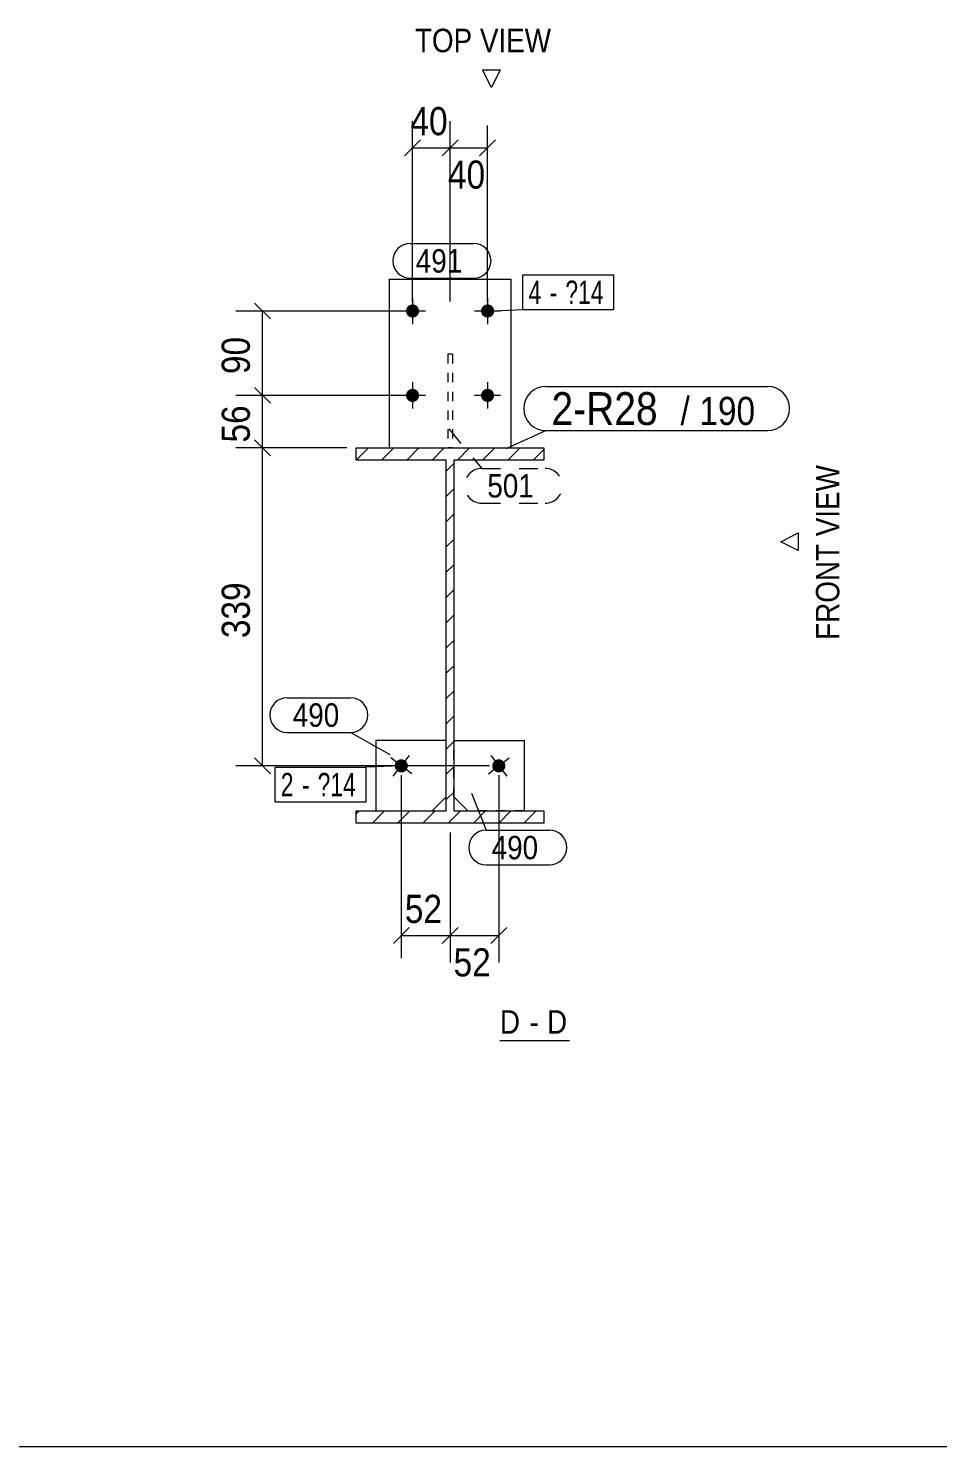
# Model space of a CAD drawing. Header units: millimetres. Extents: x 2 to 825, y 1 to 579.
# Drawn here: x 405.9 to 502.9, y 5 to 156.2 of the extents above; entities that cross this region are included whole.
import ezdxf

# ---------------------------------------------------------------- set-up
doc = ezdxf.new("R2010")
doc.units = ezdxf.units.MM
for name, pattern in [('XKITLINE00', [0]), ('XKITLINE01', [4, 1, -1, 1, -1]), ('XKITLINE02', [4, 2, -2])]:
    doc.linetypes.add(name, pattern=pattern)
for name, color, linetype, lineweight in [('Bolt', 3, 'Continuous', 0), ('BoltMark', 7, 'Continuous', 0), ('Dimensions', 7, 'Continuous', 0), ('DrawingSheet', 5, 'Continuous', 0), ('OtherObjectType', 7, 'Continuous', 0), ('Part', 2, 'Continuous', 0), ('PartMark', 7, 'Continuous', 0)]:
    doc.layers.add(name, color=color, linetype=linetype, lineweight=lineweight)
doc.styles.add('ARIAL', font='ARIAL.TTF')
doc.styles.add('ARIAL_NARROW', font='ARIALN.TTF')

# ---------------------------------------------------------------- blocks, each defined once
blk = doc.blocks.new('*A3')
at = {"layer": 'Part', "color": 7, "linetype": 'XKITLINE00', "lineweight": 0}
for p, q in [((440.88, 110.19), (442.18, 111.49)), ((443.58, 110.19), (444.88, 111.49)), ((446.27, 110.19), (447.57, 111.49)), ((448.97, 110.19), (450.27, 111.49)), ((451.66, 110.19), (452.96, 111.49)), ((454.35, 110.19), (455.65, 111.49)), ((457.05, 110.19), (458.35, 111.49)), ((459.74, 110.19), (460.88, 111.34)), ((440.88, 110.19), (440.88, 110.19)), ((450.48, 109.02), (451.28, 109.82)), ((450.48, 106.32), (451.28, 107.12)), ((450.48, 103.63), (451.28, 104.43)), ((450.48, 100.94), (451.28, 101.74)), ((450.48, 98.24), (451.28, 99.04)), ((450.48, 95.55), (451.28, 96.35)), ((450.48, 92.85), (451.28, 93.65)), ((450.48, 90.16), (451.28, 90.96)), ((450.48, 87.47), (451.28, 88.27)), ((450.48, 84.77), (451.28, 85.57)), ((450.48, 82.08), (451.28, 82.88)), ((450.48, 79.38), (451.28, 80.18)), ((450.48, 76.69), (451.28, 77.49)), ((450.48, 74), (451.28, 74.8)), ((440.88, 72.48), (441.2, 72.79)), ((442.6, 71.49), (443.9, 72.79)), ((445.29, 71.49), (446.59, 72.79)), ((447.98, 71.49), (449.28, 72.79)), ((450.68, 71.49), (451.98, 72.79)), ((453.37, 71.49), (454.67, 72.79)), ((456.07, 71.49), (457.37, 72.79)), ((458.76, 71.49), (460.06, 72.79))]:
    blk.add_line(p, q, dxfattribs=at)
blk = doc.blocks.new('*A123')
at = {"layer": 'Bolt'}
blk.add_hatch(color=3, dxfattribs=at).paths.add_polyline_path([(455.68, 78.17), (455.71, 78.19), (455.74, 78.2), (455.77, 78.22), (455.8, 78.23), (455.83, 78.25), (455.87, 78.26), (455.9, 78.27), (455.93, 78.28), (455.97, 78.28), (456, 78.29), (456.03, 78.29), (456.07, 78.29), (456.1, 78.29), (456.14, 78.29), (456.17, 78.29), (456.21, 78.28), (456.24, 78.28), (456.27, 78.27), (456.31, 78.26), (456.34, 78.25), (456.37, 78.23), (456.4, 78.22), (456.43, 78.2), (456.46, 78.19), (456.49, 78.17), (456.52, 78.15), (456.54, 78.12), (456.57, 78.1), (456.59, 78.08), (456.62, 78.05), (456.64, 78.02), (456.66, 78), (456.68, 77.97), (456.69, 77.94), (456.71, 77.91), (456.73, 77.88), (456.74, 77.85), (456.75, 77.81), (456.76, 77.78), (456.77, 77.75), (456.77, 77.71), (456.78, 77.68), (456.78, 77.64), (456.78, 77.61), (456.78, 77.58), (456.78, 77.54), (456.78, 77.51), (456.77, 77.47), (456.77, 77.44), (456.76, 77.41), (456.75, 77.37), (456.74, 77.34), (456.72, 77.31), (456.71, 77.28), (456.69, 77.25), (456.68, 77.22), (456.66, 77.19), (456.64, 77.16), (456.61, 77.14), (456.59, 77.11), (456.57, 77.09), (456.54, 77.06), (456.51, 77.04), (456.49, 77.02), (456.46, 77), (456.43, 76.98), (456.4, 76.97), (456.37, 76.95), (456.34, 76.94), (456.3, 76.93), (456.27, 76.92), (456.24, 76.91), (456.2, 76.9), (456.17, 76.9), (456.13, 76.9), (456.1, 76.89), (456.07, 76.89), (456.03, 76.9), (456, 76.9), (455.96, 76.9), (455.93, 76.91), (455.9, 76.92), (455.86, 76.93), (455.83, 76.94), (455.8, 76.96), (455.77, 76.97), (455.74, 76.99), (455.71, 77), (455.68, 77.02), (455.65, 77.04), (455.63, 77.07), (455.6, 77.09), (455.58, 77.11), (455.55, 77.14), (455.53, 77.16), (455.51, 77.19), (455.49, 77.22), (455.47, 77.25), (455.46, 77.28), (455.44, 77.31), (455.43, 77.34), (455.42, 77.38), (455.41, 77.41), (455.4, 77.44), (455.39, 77.48), (455.39, 77.51), (455.39, 77.54), (455.38, 77.58), (455.38, 77.61), (455.39, 77.65), (455.39, 77.68), (455.4, 77.72), (455.4, 77.75), (455.41, 77.78), (455.42, 77.82), (455.43, 77.85), (455.45, 77.88), (455.46, 77.91), (455.48, 77.94), (455.49, 77.97), (455.51, 78), (455.53, 78.03), (455.56, 78.05), (455.58, 78.08), (455.6, 78.1), (455.63, 78.13), (455.65, 78.15)], flags=17)
at = {"layer": 'Bolt', "color": 3, "linetype": 'XKITLINE00', "lineweight": 0}
for p, q in [((455.23, 78.7), (456.94, 76.49)), ((454.98, 76.74), (457.19, 78.45))]:
    blk.add_line(p, q, dxfattribs=at)
blk = doc.blocks.new('*A124')
at = {"layer": 'Bolt'}
blk.add_hatch(color=3, dxfattribs=at).paths.add_polyline_path([(445.23, 77.06), (445.2, 77.09), (445.18, 77.11), (445.16, 77.14), (445.13, 77.16), (445.11, 77.19), (445.09, 77.22), (445.08, 77.25), (445.06, 77.28), (445.05, 77.31), (445.03, 77.34), (445.02, 77.37), (445.01, 77.41), (445, 77.44), (445, 77.47), (444.99, 77.51), (444.99, 77.54), (444.98, 77.58), (444.98, 77.61), (444.99, 77.64), (444.99, 77.68), (444.99, 77.71), (445, 77.75), (445.01, 77.78), (445.02, 77.81), (445.03, 77.85), (445.04, 77.88), (445.06, 77.91), (445.07, 77.94), (445.09, 77.97), (445.11, 78), (445.13, 78.02), (445.15, 78.05), (445.18, 78.08), (445.2, 78.1), (445.23, 78.12), (445.25, 78.15), (445.28, 78.17), (445.31, 78.19), (445.34, 78.2), (445.37, 78.22), (445.4, 78.23), (445.43, 78.25), (445.46, 78.26), (445.5, 78.27), (445.53, 78.28), (445.56, 78.28), (445.6, 78.29), (445.63, 78.29), (445.67, 78.29), (445.7, 78.29), (445.73, 78.29), (445.77, 78.29), (445.8, 78.28), (445.84, 78.28), (445.87, 78.27), (445.9, 78.26), (445.94, 78.25), (445.97, 78.23), (446, 78.22), (446.03, 78.2), (446.06, 78.19), (446.09, 78.17), (446.11, 78.15), (446.14, 78.13), (446.17, 78.1), (446.19, 78.08), (446.21, 78.05), (446.24, 78.03), (446.26, 78), (446.28, 77.97), (446.29, 77.94), (446.31, 77.91), (446.32, 77.88), (446.34, 77.85), (446.35, 77.82), (446.36, 77.78), (446.37, 77.75), (446.37, 77.72), (446.38, 77.68), (446.38, 77.65), (446.38, 77.61), (446.38, 77.58), (446.38, 77.54), (446.38, 77.51), (446.37, 77.48), (446.37, 77.44), (446.36, 77.41), (446.35, 77.38), (446.34, 77.34), (446.33, 77.31), (446.31, 77.28), (446.29, 77.25), (446.28, 77.22), (446.26, 77.19), (446.24, 77.16), (446.22, 77.14), (446.19, 77.11), (446.17, 77.09), (446.14, 77.07), (446.12, 77.04), (446.09, 77.02), (446.06, 77), (446.03, 76.99), (446, 76.97), (445.97, 76.96), (445.94, 76.94), (445.91, 76.93), (445.87, 76.92), (445.84, 76.91), (445.81, 76.9), (445.77, 76.9), (445.74, 76.9), (445.7, 76.89), (445.67, 76.89), (445.63, 76.9), (445.6, 76.9), (445.57, 76.9), (445.53, 76.91), (445.5, 76.92), (445.47, 76.93), (445.43, 76.94), (445.4, 76.95), (445.37, 76.97), (445.34, 76.98), (445.31, 77), (445.28, 77.02), (445.25, 77.04)], flags=17)
at = {"layer": 'Bolt', "color": 3, "linetype": 'XKITLINE00', "lineweight": 0}
for p, q in [((444.83, 76.49), (446.54, 78.7)), ((446.79, 76.74), (444.58, 78.45))]:
    blk.add_line(p, q, dxfattribs=at)
blk = doc.blocks.new('*A125')
at = {"layer": 'Bolt'}
for points in [[(447.58, 126.06), (447.58, 126.03), (447.58, 125.99), (447.57, 125.96), (447.56, 125.92), (447.55, 125.89), (447.54, 125.86), (447.53, 125.83), (447.52, 125.8), (447.5, 125.76), (447.48, 125.73), (447.47, 125.71), (447.45, 125.68), (447.43, 125.65), (447.4, 125.62), (447.38, 125.6), (447.35, 125.58), (447.33, 125.55), (447.3, 125.53), (447.27, 125.51), (447.24, 125.49), (447.21, 125.48), (447.18, 125.46), (447.15, 125.45), (447.12, 125.44), (447.09, 125.42), (447.05, 125.42), (447.02, 125.41), (446.99, 125.4), (446.95, 125.4), (446.92, 125.4), (446.88, 125.39), (446.85, 125.4), (446.82, 125.4), (446.78, 125.4), (446.75, 125.41), (446.71, 125.42), (446.68, 125.42), (446.65, 125.44), (446.62, 125.45), (446.59, 125.46), (446.55, 125.48), (446.52, 125.49), (446.5, 125.51), (446.47, 125.53), (446.44, 125.55), (446.41, 125.58), (446.39, 125.6), (446.37, 125.62), (446.34, 125.65), (446.32, 125.68), (446.3, 125.71), (446.28, 125.73), (446.27, 125.76), (446.25, 125.8), (446.24, 125.83), (446.23, 125.86), (446.21, 125.89), (446.21, 125.92), (446.2, 125.96), (446.19, 125.99), (446.19, 126.03), (446.19, 126.06), (446.18, 126.09), (446.19, 126.13), (446.19, 126.16), (446.19, 126.2), (446.2, 126.23), (446.21, 126.26), (446.21, 126.3), (446.23, 126.33), (446.24, 126.36), (446.25, 126.39), (446.27, 126.42), (446.28, 126.45), (446.3, 126.48), (446.32, 126.51), (446.34, 126.54), (446.37, 126.56), (446.39, 126.59), (446.41, 126.61), (446.44, 126.64), (446.47, 126.66), (446.5, 126.68), (446.52, 126.69), (446.55, 126.71), (446.59, 126.73), (446.62, 126.74), (446.65, 126.75), (446.68, 126.76), (446.71, 126.77), (446.75, 126.78), (446.78, 126.79), (446.82, 126.79), (446.85, 126.79), (446.88, 126.79), (446.92, 126.79), (446.95, 126.79), (446.99, 126.79), (447.02, 126.78), (447.05, 126.77), (447.09, 126.76), (447.12, 126.75), (447.15, 126.74), (447.18, 126.73), (447.21, 126.71), (447.24, 126.69), (447.27, 126.68), (447.3, 126.66), (447.33, 126.64), (447.35, 126.61), (447.38, 126.59), (447.4, 126.56), (447.43, 126.54), (447.45, 126.51), (447.47, 126.48), (447.48, 126.45), (447.5, 126.42), (447.52, 126.39), (447.53, 126.36), (447.54, 126.33), (447.55, 126.3), (447.56, 126.26), (447.57, 126.23), (447.58, 126.2), (447.58, 126.16), (447.58, 126.13), (447.58, 126.09)], [(455.58, 126.06), (455.58, 126.03), (455.58, 125.99), (455.57, 125.96), (455.56, 125.92), (455.55, 125.89), (455.54, 125.86), (455.53, 125.83), (455.52, 125.8), (455.5, 125.76), (455.48, 125.73), (455.47, 125.71), (455.45, 125.68), (455.43, 125.65), (455.4, 125.62), (455.38, 125.6), (455.35, 125.58), (455.33, 125.55), (455.3, 125.53), (455.27, 125.51), (455.24, 125.49), (455.21, 125.48), (455.18, 125.46), (455.15, 125.45), (455.12, 125.44), (455.09, 125.42), (455.05, 125.42), (455.02, 125.41), (454.99, 125.4), (454.95, 125.4), (454.92, 125.4), (454.88, 125.39), (454.85, 125.4), (454.82, 125.4), (454.78, 125.4), (454.75, 125.41), (454.71, 125.42), (454.68, 125.42), (454.65, 125.44), (454.62, 125.45), (454.59, 125.46), (454.55, 125.48), (454.52, 125.49), (454.5, 125.51), (454.47, 125.53), (454.44, 125.55), (454.41, 125.58), (454.39, 125.6), (454.37, 125.62), (454.34, 125.65), (454.32, 125.68), (454.3, 125.71), (454.28, 125.73), (454.27, 125.76), (454.25, 125.8), (454.24, 125.83), (454.23, 125.86), (454.21, 125.89), (454.21, 125.92), (454.2, 125.96), (454.19, 125.99), (454.19, 126.03), (454.19, 126.06), (454.18, 126.09), (454.19, 126.13), (454.19, 126.16), (454.19, 126.2), (454.2, 126.23), (454.21, 126.26), (454.21, 126.3), (454.23, 126.33), (454.24, 126.36), (454.25, 126.39), (454.27, 126.42), (454.28, 126.45), (454.3, 126.48), (454.32, 126.51), (454.34, 126.54), (454.37, 126.56), (454.39, 126.59), (454.41, 126.61), (454.44, 126.64), (454.47, 126.66), (454.5, 126.68), (454.52, 126.69), (454.55, 126.71), (454.59, 126.73), (454.62, 126.74), (454.65, 126.75), (454.68, 126.76), (454.71, 126.77), (454.75, 126.78), (454.78, 126.79), (454.82, 126.79), (454.85, 126.79), (454.88, 126.79), (454.92, 126.79), (454.95, 126.79), (454.99, 126.79), (455.02, 126.78), (455.05, 126.77), (455.09, 126.76), (455.12, 126.75), (455.15, 126.74), (455.18, 126.73), (455.21, 126.71), (455.24, 126.69), (455.27, 126.68), (455.3, 126.66), (455.33, 126.64), (455.35, 126.61), (455.38, 126.59), (455.4, 126.56), (455.43, 126.54), (455.45, 126.51), (455.47, 126.48), (455.48, 126.45), (455.5, 126.42), (455.52, 126.39), (455.53, 126.36), (455.54, 126.33), (455.55, 126.3), (455.56, 126.26), (455.57, 126.23), (455.58, 126.2), (455.58, 126.16), (455.58, 126.13), (455.58, 126.09)], [(447.58, 117.06), (447.58, 117.03), (447.58, 116.99), (447.57, 116.96), (447.56, 116.92), (447.55, 116.89), (447.54, 116.86), (447.53, 116.83), (447.52, 116.8), (447.5, 116.76), (447.48, 116.73), (447.47, 116.71), (447.45, 116.68), (447.43, 116.65), (447.4, 116.62), (447.38, 116.6), (447.35, 116.58), (447.33, 116.55), (447.3, 116.53), (447.27, 116.51), (447.24, 116.49), (447.21, 116.48), (447.18, 116.46), (447.15, 116.45), (447.12, 116.44), (447.09, 116.42), (447.05, 116.42), (447.02, 116.41), (446.99, 116.4), (446.95, 116.4), (446.92, 116.4), (446.88, 116.39), (446.85, 116.4), (446.82, 116.4), (446.78, 116.4), (446.75, 116.41), (446.71, 116.42), (446.68, 116.42), (446.65, 116.44), (446.62, 116.45), (446.59, 116.46), (446.55, 116.48), (446.52, 116.49), (446.5, 116.51), (446.47, 116.53), (446.44, 116.55), (446.41, 116.58), (446.39, 116.6), (446.37, 116.62), (446.34, 116.65), (446.32, 116.68), (446.3, 116.71), (446.28, 116.73), (446.27, 116.76), (446.25, 116.8), (446.24, 116.83), (446.23, 116.86), (446.21, 116.89), (446.21, 116.92), (446.2, 116.96), (446.19, 116.99), (446.19, 117.03), (446.19, 117.06), (446.18, 117.09), (446.19, 117.13), (446.19, 117.16), (446.19, 117.2), (446.2, 117.23), (446.21, 117.26), (446.21, 117.3), (446.23, 117.33), (446.24, 117.36), (446.25, 117.39), (446.27, 117.42), (446.28, 117.45), (446.3, 117.48), (446.32, 117.51), (446.34, 117.54), (446.37, 117.56), (446.39, 117.59), (446.41, 117.61), (446.44, 117.64), (446.47, 117.66), (446.5, 117.68), (446.52, 117.69), (446.55, 117.71), (446.59, 117.73), (446.62, 117.74), (446.65, 117.75), (446.68, 117.76), (446.71, 117.77), (446.75, 117.78), (446.78, 117.79), (446.82, 117.79), (446.85, 117.79), (446.88, 117.79), (446.92, 117.79), (446.95, 117.79), (446.99, 117.79), (447.02, 117.78), (447.05, 117.77), (447.09, 117.76), (447.12, 117.75), (447.15, 117.74), (447.18, 117.73), (447.21, 117.71), (447.24, 117.69), (447.27, 117.68), (447.3, 117.66), (447.33, 117.64), (447.35, 117.61), (447.38, 117.59), (447.4, 117.56), (447.43, 117.54), (447.45, 117.51), (447.47, 117.48), (447.48, 117.45), (447.5, 117.42), (447.52, 117.39), (447.53, 117.36), (447.54, 117.33), (447.55, 117.3), (447.56, 117.26), (447.57, 117.23), (447.58, 117.2), (447.58, 117.16), (447.58, 117.13), (447.58, 117.09)], [(455.58, 117.06), (455.58, 117.03), (455.58, 116.99), (455.57, 116.96), (455.56, 116.92), (455.55, 116.89), (455.54, 116.86), (455.53, 116.83), (455.52, 116.8), (455.5, 116.76), (455.48, 116.73), (455.47, 116.71), (455.45, 116.68), (455.43, 116.65), (455.4, 116.62), (455.38, 116.6), (455.35, 116.58), (455.33, 116.55), (455.3, 116.53), (455.27, 116.51), (455.24, 116.49), (455.21, 116.48), (455.18, 116.46), (455.15, 116.45), (455.12, 116.44), (455.09, 116.42), (455.05, 116.42), (455.02, 116.41), (454.99, 116.4), (454.95, 116.4), (454.92, 116.4), (454.88, 116.39), (454.85, 116.4), (454.82, 116.4), (454.78, 116.4), (454.75, 116.41), (454.71, 116.42), (454.68, 116.42), (454.65, 116.44), (454.62, 116.45), (454.59, 116.46), (454.55, 116.48), (454.52, 116.49), (454.5, 116.51), (454.47, 116.53), (454.44, 116.55), (454.41, 116.58), (454.39, 116.6), (454.37, 116.62), (454.34, 116.65), (454.32, 116.68), (454.3, 116.71), (454.28, 116.73), (454.27, 116.76), (454.25, 116.8), (454.24, 116.83), (454.23, 116.86), (454.21, 116.89), (454.21, 116.92), (454.2, 116.96), (454.19, 116.99), (454.19, 117.03), (454.19, 117.06), (454.18, 117.09), (454.19, 117.13), (454.19, 117.16), (454.19, 117.2), (454.2, 117.23), (454.21, 117.26), (454.21, 117.3), (454.23, 117.33), (454.24, 117.36), (454.25, 117.39), (454.27, 117.42), (454.28, 117.45), (454.3, 117.48), (454.32, 117.51), (454.34, 117.54), (454.37, 117.56), (454.39, 117.59), (454.41, 117.61), (454.44, 117.64), (454.47, 117.66), (454.5, 117.68), (454.52, 117.69), (454.55, 117.71), (454.59, 117.73), (454.62, 117.74), (454.65, 117.75), (454.68, 117.76), (454.71, 117.77), (454.75, 117.78), (454.78, 117.79), (454.82, 117.79), (454.85, 117.79), (454.88, 117.79), (454.92, 117.79), (454.95, 117.79), (454.99, 117.79), (455.02, 117.78), (455.05, 117.77), (455.09, 117.76), (455.12, 117.75), (455.15, 117.74), (455.18, 117.73), (455.21, 117.71), (455.24, 117.69), (455.27, 117.68), (455.3, 117.66), (455.33, 117.64), (455.35, 117.61), (455.38, 117.59), (455.4, 117.56), (455.43, 117.54), (455.45, 117.51), (455.47, 117.48), (455.48, 117.45), (455.5, 117.42), (455.52, 117.39), (455.53, 117.36), (455.54, 117.33), (455.55, 117.3), (455.56, 117.26), (455.57, 117.23), (455.58, 117.2), (455.58, 117.16), (455.58, 117.13), (455.58, 117.09)]]:
    blk.add_hatch(color=3, dxfattribs=at).paths.add_polyline_path(points, flags=17)
at = {"layer": 'Bolt', "color": 3, "linetype": 'XKITLINE00', "lineweight": 0}
for p, q in [((446.88, 127.49), (446.88, 124.69)), ((454.88, 127.49), (454.88, 124.69)), ((448.28, 126.09), (445.48, 126.09)), ((456.28, 126.09), (453.48, 126.09)), ((446.88, 118.49), (446.88, 115.69)), ((454.88, 118.49), (454.88, 115.69)), ((448.28, 117.09), (445.48, 117.09)), ((456.28, 117.09), (453.48, 117.09))]:
    blk.add_line(p, q, dxfattribs=at)
blk = doc.blocks.new('*A126')
at = {"layer": 'Part', "color": 2, "linetype": 'XKITLINE00', "lineweight": 0}
for p, q in [((440.88, 110.19), (440.88, 111.49)), ((440.88, 111.49), (460.88, 111.49)), ((460.88, 111.49), (460.88, 110.19)), ((450.48, 110.19), (440.88, 110.19)), ((450.48, 72.79), (450.48, 110.19)), ((460.88, 110.19), (451.28, 110.19)), ((451.28, 110.19), (451.28, 72.79)), ((440.88, 71.49), (440.88, 72.79)), ((440.88, 72.79), (450.48, 72.79)), ((451.28, 72.79), (460.88, 72.79)), ((460.88, 72.79), (460.88, 71.49)), ((460.88, 71.49), (440.88, 71.49))]:
    blk.add_line(p, q, dxfattribs=at)
blk = doc.blocks.new('*A127')
at = {"layer": 'Part', "color": 2, "linetype": 'XKITLINE00', "lineweight": 0}
for p, q in [((451.28, 80.29), (458.78, 80.29)), ((458.78, 80.29), (458.78, 72.79)), ((452.78, 72.79), (451.28, 74.29))]:
    blk.add_line(p, q, dxfattribs=at)
at = {"layer": 'Part', "color": 7, "linetype": 'XKITLINE01', "lineweight": 0}
for p, q in [((451.28, 74.29), (451.28, 80.29)), ((458.78, 72.79), (452.78, 72.79))]:
    blk.add_line(p, q, dxfattribs=at)
blk = doc.blocks.new('*A128')
at = {"layer": 'Part', "color": 2, "linetype": 'XKITLINE00', "lineweight": 0}
for p, q in [((450.48, 80.29), (442.98, 80.29)), ((442.98, 80.29), (442.98, 72.79)), ((448.98, 72.79), (450.48, 74.29))]:
    blk.add_line(p, q, dxfattribs=at)
at = {"layer": 'Part', "color": 7, "linetype": 'XKITLINE01', "lineweight": 0}
for p, q in [((450.48, 74.29), (450.48, 80.29)), ((442.98, 72.79), (448.98, 72.79))]:
    blk.add_line(p, q, dxfattribs=at)
blk = doc.blocks.new('*A129')
at = {"layer": 'Part', "color": 7, "linetype": 'XKITLINE01', "lineweight": 0}
for p, q in [((451.13, 121.49), (450.63, 121.49)), ((450.63, 121.49), (450.63, 111.49)), ((451.13, 121.49), (451.13, 111.49)), ((451.13, 111.49), (450.63, 111.49))]:
    blk.add_line(p, q, dxfattribs=at)
blk = doc.blocks.new('*A130')
at = {"layer": 'Part', "color": 2, "linetype": 'XKITLINE00', "lineweight": 0}
for p, q in [((444.38, 129.49), (444.38, 111.49)), ((444.38, 129.49), (457.38, 129.49)), ((457.38, 129.49), (457.38, 111.49))]:
    blk.add_line(p, q, dxfattribs=at)
at = {"layer": 'Part', "color": 7, "linetype": 'XKITLINE01', "lineweight": 0}
blk.add_line((444.38, 111.49), (457.38, 111.49), dxfattribs=at)
blk = doc.blocks.new('*A155')
at = {"layer": 'DrawingSheet', "color": 5, "linetype": 'XKITLINE00', "lineweight": 0}
blk.add_line((5, 5), (825, 5), dxfattribs=at)
blk = doc.blocks.new('*A291')
at = {"layer": 'Dimensions', "color": 7, "linetype": 'XKITLINE00', "lineweight": 0}
for p, q in [((430.04, 112.34), (431.73, 110.65)), ((439.88, 111.49), (428.03, 111.49)), ((430.88, 77.59), (430.88, 111.49)), ((455.08, 77.59), (428.03, 77.59)), ((430.04, 78.44), (431.73, 76.75))]:
    blk.add_line(p, q, dxfattribs=at)
at = {"layer": 'Dimensions', "color": 3}
for p in [(430.88, 111.49), (430.88, 77.59)]:
    blk.add_point(p, dxfattribs=at)
at = {"layer": 'Dimensions', "color": 3, "style": 'ARIAL', "width": 0.85}
blk.add_text('339', height=3, rotation=90.0002, dxfattribs=at).set_placement((429.53, 91.21))
blk = doc.blocks.new('*A292')
at = {"layer": 'Dimensions', "color": 7, "linetype": 'XKITLINE00', "lineweight": 0}
for p, q in [((445.88, 117.09), (428.03, 117.09)), ((430.04, 117.94), (431.73, 116.25)), ((430.88, 111.49), (430.88, 117.09)), ((430.04, 112.34), (431.73, 110.65)), ((439.88, 111.49), (428.03, 111.49))]:
    blk.add_line(p, q, dxfattribs=at)
at = {"layer": 'Dimensions', "color": 3}
for p in [(430.88, 117.09), (430.88, 111.49)]:
    blk.add_point(p, dxfattribs=at)
at = {"layer": 'Dimensions', "color": 3, "style": 'ARIAL', "width": 0.85}
blk.add_text('56', height=3, rotation=90.0002, dxfattribs=at).set_placement((429.53, 112.07))
blk = doc.blocks.new('*A293')
at = {"layer": 'Dimensions', "color": 7, "linetype": 'XKITLINE00', "lineweight": 0}
for p, q in [((445.88, 126.09), (428.03, 126.09)), ((430.04, 126.94), (431.73, 125.25)), ((430.88, 117.09), (430.88, 126.09)), ((445.88, 117.09), (428.03, 117.09)), ((430.04, 117.94), (431.73, 116.25))]:
    blk.add_line(p, q, dxfattribs=at)
at = {"layer": 'Dimensions', "color": 3}
for p in [(430.88, 126.09), (430.88, 117.09)]:
    blk.add_point(p, dxfattribs=at)
at = {"layer": 'Dimensions', "color": 3, "style": 'ARIAL', "width": 0.85}
blk.add_text('90', height=3, rotation=90.0002, dxfattribs=at).set_placement((429.53, 119.37))
blk = doc.blocks.new('*A294')
at = {"layer": 'Dimensions', "color": 7, "linetype": 'XKITLINE00', "lineweight": 0}
for p, q in [((445.68, 76.59), (445.68, 57.09)), ((450.88, 70.49), (450.88, 57.09)), ((446.53, 60.34), (444.84, 58.65)), ((445.68, 59.49), (450.88, 59.49)), ((451.73, 60.34), (450.04, 58.65))]:
    blk.add_line(p, q, dxfattribs=at)
at = {"layer": 'Dimensions', "color": 3}
for p in [(445.68, 59.49), (450.88, 59.49)]:
    blk.add_point(p, dxfattribs=at)
at = {"layer": 'Dimensions', "color": 3, "style": 'ARIAL', "width": 0.85}
blk.add_text('52', height=3, dxfattribs=at).set_placement((446.06, 60.84))
blk = doc.blocks.new('*A295')
at = {"layer": 'Dimensions', "color": 7, "linetype": 'XKITLINE00', "lineweight": 0}
for p, q in [((456.08, 76.59), (456.08, 56.64)), ((450.88, 70.49), (450.88, 56.64)), ((451.73, 60.34), (450.04, 58.65)), ((450.88, 59.49), (456.08, 59.49)), ((456.93, 60.34), (455.24, 58.65))]:
    blk.add_line(p, q, dxfattribs=at)
at = {"layer": 'Dimensions', "color": 3}
for p in [(450.88, 59.49), (456.08, 59.49)]:
    blk.add_point(p, dxfattribs=at)
at = {"layer": 'Dimensions', "color": 3, "style": 'ARIAL', "width": 0.85}
blk.add_text('52', height=3, dxfattribs=at).set_placement((451.26, 55.14))
blk = doc.blocks.new('*A296')
at = {"layer": 'Dimensions', "color": 7, "linetype": 'XKITLINE00', "lineweight": 0}
for p, q in [((446.88, 127.09), (446.88, 146.34)), ((450.88, 127.09), (450.88, 146.34)), ((447.73, 144.34), (446.04, 142.65)), ((451.73, 144.34), (450.04, 142.65)), ((446.88, 143.49), (450.88, 143.49))]:
    blk.add_line(p, q, dxfattribs=at)
at = {"layer": 'Dimensions', "color": 3}
for p in [(446.88, 143.49), (450.88, 143.49)]:
    blk.add_point(p, dxfattribs=at)
at = {"layer": 'Dimensions', "color": 3, "style": 'ARIAL', "width": 0.85}
blk.add_text('40', height=3, dxfattribs=at).set_placement((446.66, 144.84))
blk = doc.blocks.new('*A297')
at = {"layer": 'Dimensions', "color": 7, "linetype": 'XKITLINE00', "lineweight": 0}
for p, q in [((450.88, 127.09), (450.88, 145.89)), ((454.88, 127.09), (454.88, 145.89)), ((451.73, 144.34), (450.04, 142.65)), ((455.73, 144.34), (454.04, 142.65)), ((450.88, 143.49), (454.88, 143.49))]:
    blk.add_line(p, q, dxfattribs=at)
at = {"layer": 'Dimensions', "color": 3}
for p in [(450.88, 143.49), (454.88, 143.49)]:
    blk.add_point(p, dxfattribs=at)
at = {"layer": 'Dimensions', "color": 3, "style": 'ARIAL', "width": 0.85}
blk.add_text('40', height=3, dxfattribs=at).set_placement((450.66, 139.14))
blk = doc.blocks.new('*A298')
at = {"layer": 'BoltMark', "color": 7, "linetype": 'XKITLINE00', "lineweight": 0}
for p, q in [((458.65, 129.94), (468.34, 129.94)), ((458.65, 126.24), (458.65, 129.94)), ((468.34, 126.24), (468.34, 129.94)), ((454.88, 126.09), (458.65, 126.24)), ((458.65, 126.24), (468.34, 126.24))]:
    blk.add_line(p, q, dxfattribs=at)
at = {"layer": 'BoltMark', "color": 3, "style": 'ARIAL_NARROW', "width": 0.85}
for s, p in [('4', (459.25, 126.84)), ('?14', (463.18, 126.84)), ('-', (461.52, 126.84))]:
    blk.add_text(s, height=2.5, dxfattribs=at).set_placement(p)
blk = doc.blocks.new('*A299')
at = {"layer": 'BoltMark', "color": 7, "linetype": 'XKITLINE00', "lineweight": 0}
for p, q in [((432.23, 77.44), (441.92, 77.44)), ((432.23, 73.74), (432.23, 77.44)), ((445.68, 77.59), (441.92, 77.44)), ((441.92, 73.74), (441.92, 77.44)), ((432.23, 73.74), (441.92, 73.74))]:
    blk.add_line(p, q, dxfattribs=at)
at = {"layer": 'BoltMark', "color": 3, "style": 'ARIAL_NARROW', "width": 0.85}
for s, p in [('2', (432.83, 74.34)), ('?14', (436.76, 74.34)), ('-', (435.1, 74.34))]:
    blk.add_text(s, height=2.5, dxfattribs=at).set_placement(p)
blk = doc.blocks.new('*A300')
at = {"layer": 'PartMark', "color": 7, "linetype": 'XKITLINE00', "lineweight": 0}
for p, q in [((461.1, 118.04), (484.75, 118.04)), ((456.86, 111.45), (461.1, 113.34)), ((461.1, 113.34), (484.75, 113.34))]:
    blk.add_line(p, q, dxfattribs=at)
for centre, start, end in [((461.1, 115.69), 90, 270), ((484.75, 115.69), 270, 90)]:
    blk.add_arc(centre, 2.35, start, end, dxfattribs=at)
at = {"layer": 'PartMark', "color": 1, "style": 'ARIAL', "width": 0.85}
blk.add_text('2-R28', height=3.5, dxfattribs=at).set_placement((461.7, 113.94))
at = {"layer": 'PartMark', "color": 3, "style": 'ARIAL', "width": 0.85}
for s, p in [('/', (475.46, 113.94)), ('190', (477.47, 113.94))]:
    blk.add_text(s, height=3, dxfattribs=at).set_placement(p)
blk = doc.blocks.new('*A301')
at = {"layer": 'PartMark', "color": 7, "linetype": 'XKITLINE00', "lineweight": 0}
for p, q in [((453.16, 74.67), (454.72, 70.73)), ((454.72, 70.73), (461.48, 70.73)), ((454.72, 67.03), (461.48, 67.03))]:
    blk.add_line(p, q, dxfattribs=at)
for centre, start, end in [((454.72, 68.88), 90, 270), ((461.48, 68.88), 270, 90)]:
    blk.add_arc(centre, 1.85, start, end, dxfattribs=at)
at = {"layer": 'PartMark', "color": 3, "style": 'ARIAL', "width": 0.85}
blk.add_text('490', height=2.5, dxfattribs=at).set_placement((455.32, 67.63))
blk = doc.blocks.new('*A302')
at = {"layer": 'PartMark', "color": 7, "linetype": 'XKITLINE00', "lineweight": 0}
for p, q in [((433.51, 84.86), (440.27, 84.86)), ((433.51, 81.16), (440.27, 81.16)), ((444.51, 78.77), (440.27, 81.16))]:
    blk.add_line(p, q, dxfattribs=at)
for centre, start, end in [((433.51, 83.01), 90, 270), ((440.27, 83.01), 270, 90)]:
    blk.add_arc(centre, 1.85, start, end, dxfattribs=at)
at = {"layer": 'PartMark', "color": 3, "style": 'ARIAL', "width": 0.85}
blk.add_text('490', height=2.5, dxfattribs=at).set_placement((434.11, 81.76))
blk = doc.blocks.new('*A303')
at = {"layer": 'PartMark', "color": 7, "linetype": 'XKITLINE02', "lineweight": 0}
for p, q in [((450.76, 113.52), (454.26, 109.31)), ((454.26, 109.31), (461.03, 109.31)), ((454.26, 105.61), (461.03, 105.61))]:
    blk.add_line(p, q, dxfattribs=at)
for centre, start, end in [((454.26, 107.46), 90, 270), ((461.03, 107.46), 270, 90)]:
    blk.add_arc(centre, 1.85, start, end, dxfattribs=at)
at = {"layer": 'PartMark', "color": 3, "style": 'ARIAL', "width": 0.85}
blk.add_text('501', height=2.5, dxfattribs=at).set_placement((454.86, 106.21))
blk = doc.blocks.new('*A304')
at = {"layer": 'PartMark', "color": 7, "linetype": 'XKITLINE00', "lineweight": 0}
for p, q in [((446.63, 133.29), (453.4, 133.29)), ((446.63, 129.59), (453.4, 129.59))]:
    blk.add_line(p, q, dxfattribs=at)
for centre, start, end in [((446.63, 131.44), 90, 270), ((453.4, 131.44), 270, 90)]:
    blk.add_arc(centre, 1.85, start, end, dxfattribs=at)
at = {"layer": 'PartMark', "color": 3, "style": 'ARIAL', "width": 0.85}
blk.add_text('491', height=2.5, dxfattribs=at).set_placement((447.23, 130.19))
blk = doc.blocks.new('*A305')
at = {"layer": 'OtherObjectType', "color": 7, "linetype": 'XKITLINE00', "lineweight": 0}
for p, q in [((455.29, 149.94), (454.35, 151.82)), ((454.35, 151.82), (456.23, 151.82)), ((456.23, 151.82), (455.29, 149.94)), ((455.29, 149.94), (455.29, 149.94)), ((486.15, 101.49), (488.02, 102.43)), ((488.02, 100.56), (486.15, 101.49)), ((486.15, 101.49), (486.15, 101.49)), ((488.02, 102.43), (488.02, 100.56)), ((456.2, 48.29), (463.63, 48.29))]:
    blk.add_line(p, q, dxfattribs=at)
at = {"layer": 'OtherObjectType', "color": 7, "style": 'ARIAL', "width": 0.85}
for s, p in [('TOP VIEW', (447.14, 153.69)), ('D', (456.2, 49.04)), ('D', (461.22, 49.04)), ('-', (459.36, 49.04))]:
    blk.add_text(s, height=2.5, dxfattribs=at).set_placement(p)
blk.add_text('FRONT VIEW', height=2.5, rotation=90, dxfattribs=at).set_placement((492.4, 91.03))

msp = doc.modelspace()

# ---------------------------------------------------------------- block references
at = {"lineweight": 0}
for name in ['*A155', '*A296', '*A297', '*A304', '*A130', '*A298', '*A125', '*A293', '*A129', '*A300', '*A292', '*A303', '*A291', '*A3', '*A126', '*A302', '*A128', '*A127', '*A124', '*A123', '*A299', '*A294', '*A295', '*A301']:
    msp.add_blockref(name, (0, 0), dxfattribs=at)
at = {"layer": 'OtherObjectType', "lineweight": 0}
msp.add_blockref('*A305', (0, 0), dxfattribs=at)

doc.saveas('drawing.dxf')
